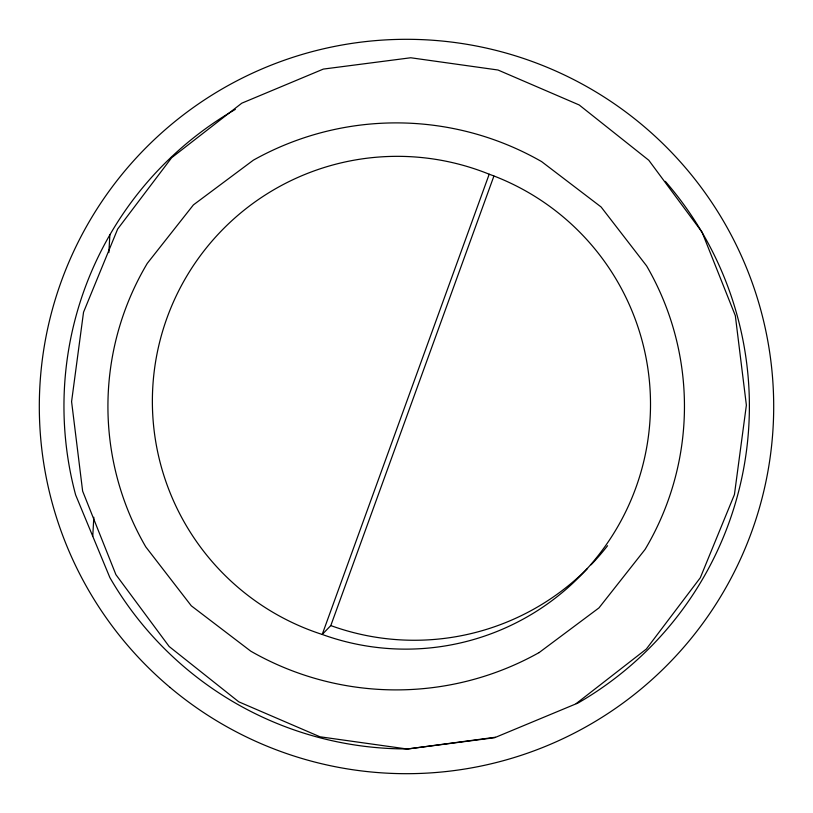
<?xml version="1.0" encoding="UTF-8"?>
<svg xmlns="http://www.w3.org/2000/svg" width="813" height="813" viewBox="0 0 813 813"><rect width="100%" height="100%" fill="white"/><g stroke="black" fill="none" stroke-linecap="round" stroke-linejoin="round"><path stroke-width="1.22" d="M92.753 536.245L93.83 517.251M108.861 252.579L109.867 234.855M489.202 174.216L322.212 634.455A244.957 244.957 0 0 1 167.061 317.751A244.957 244.957 0 0 1 489.202 174.216A244.804 244.804 0 0 1 635.827 487.841A244.804 244.804 0 0 1 322.212 634.455L330.8 625.583L493.908 176.075M576.173 703.611L646.325 649.059L700.298 577.758L734.434 494.578L746.375 405.179L735.328 315.668L702.046 232.132L648.794 160.263L579.191 104.968L497.993 70.009L410.728 57.764L323.34 69.085L241.796 103.18L171.634 157.732L117.661 229.032L83.536 312.212L71.585 401.612L82.631 491.123L115.913 574.659L169.175 646.528L238.768 701.822L319.966 736.781L407.232 749.027L494.619 737.706L578.033 703.011A342.72 342.72 0 0 0 665.319 181.36M539.039 652.636L598.978 607.89L645.095 549.405A279.581 279.581 0 0 0 646.609 265.902L601.092 206.969L541.621 161.614A292.345 292.345 0 0 0 253.361 160.171L193.413 204.896L147.285 263.371A279.581 279.581 0 0 0 145.781 546.885L191.299 605.817L250.77 651.172A292.345 292.345 0 0 0 539.029 652.615M407.232 749.027L495.381 737.249M607.555 545.726A244.804 244.804 0 0 1 591.061 564.822M587.535 568.429A244.804 244.804 0 0 1 330.8 625.583M406.673 748.925A342.72 342.72 0 0 1 109.867 577.576L75.629 494.914A342.72 342.72 0 0 1 235.313 109.409M170.049 687.432A367.202 367.202 0 0 0 768.021 470.808A367.202 367.202 0 0 0 281.43 61.26A367.202 367.202 0 0 0 170.049 687.432"/></g></svg>
